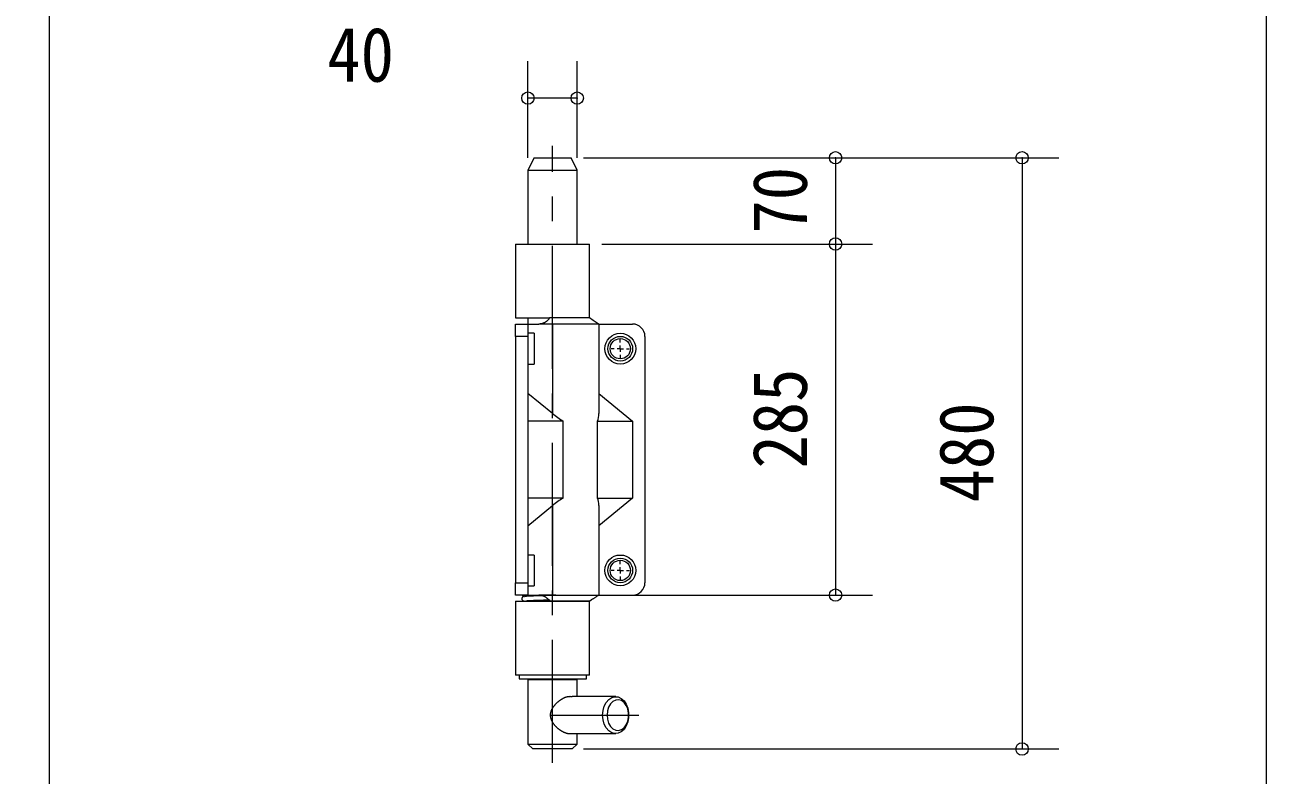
# Model space of a CAD drawing. Units: millimetres at full size, sheet at 1:20. Extents: x -4104 to 3696, y -3386 to 2063.
# Drawn here: x 2688 to 3696, y 125 to 734 of the extents above; entities that cross this region are included whole.
import ezdxf
from ezdxf.enums import TextEntityAlignment as Align

# ---------------------------------------------------------------- set-up
doc = ezdxf.new("R2010")
doc.units = ezdxf.units.MM
doc.header["$LTSCALE"] = 20
doc.header["$PDMODE"] = 32
doc.header["$PDSIZE"] = 10
doc.linetypes.add('CHAIN1', pattern=[8, 5, -1, 1, -1])
for name, color, linetype, lineweight in [('0-0', 7, 'Continuous', 9), ('0-1', 7, 'Continuous', 9), ('0-2', 6, 'Continuous', 9), ('0-5', 7, 'Continuous', 9), ('0-9', 4, 'Continuous', 9), ('0-D', 7, 'Continuous', 9), ('0-E', 4, 'CHAIN1', 9)]:
    doc.layers.add(name, color=color, linetype=linetype, lineweight=lineweight)
doc.styles.add('ＭＳ ゴシック', font='')
doc.styles.get('ＭＳ ゴシック').set_extended_font_data('MS Gothic')

msp = doc.modelspace()

# ---------------------------------------------------------------- linework, layer by layer
at = {"layer": '0-0'}
for p in [(3096.13, 674.4), (3136.13, 674.4), (3345.95, 625.9), (3497.38, 625.9), (3345.95, 555.9), (3345.95, 270.9), (3497.38, 145.9)]:
    msp.add_point(p, dxfattribs=at)
at = {"layer": '0-1', "color": 5}
msp.add_lwpolyline([(3695.67, 2063.48), (3695.67, -3386.39), (-4104.13, -3386.39), (-4104.13, 2063.48)], close=True, dxfattribs=at)
at = {"layer": '0-2'}
for p, q in [((3096.13, 625.9), (3096.13, 704.4)), ((3136.13, 625.9), (3136.13, 704.4)), ((3136.13, 674.4), (3096.13, 674.4)), ((3141.13, 625.9), (3527.38, 625.9)), ((3141.13, 625.9), (3375.95, 625.9)), ((3345.95, 625.9), (3345.95, 555.9)), ((3497.38, 625.9), (3497.38, 145.9)), ((3156.13, 555.9), (3375.95, 555.9)), ((3156.13, 555.9), (3375.95, 555.9)), ((3345.95, 555.9), (3345.95, 270.9)), ((3156.13, 270.9), (3375.95, 270.9)), ((3141.13, 145.9), (3527.38, 145.9))]:
    msp.add_line(p, q, dxfattribs=at)
at = {"layer": '0-5', "color": 1}
for p, q in [((3695.67, 1043.48), (3695.67, -2781.52)), ((2707.67, -2866.52), (2707.67, 958.48))]:
    msp.add_line(p, q, dxfattribs=at)
at = {"layer": '0-9'}
for p, q in [((3116.13, 490.9), (3116.13, 418.26)), ((3096.13, 480.9), (3086.13, 480.9)), ((3116.13, 343.54), (3116.13, 270.9)), ((3086.13, 280.9), (3096.13, 280.9))]:
    msp.add_line(p, q, dxfattribs=at)
for centre in [(3171.13, 470.9), (3171.13, 290.9)]:
    msp.add_circle(centre, 10, dxfattribs=at)
at = {"layer": '0-D'}
for p, q in [((3101.13, 625.9), (3096.13, 615.9)), ((3101.13, 625.9), (3126.74, 625.9)), ((3126.74, 625.9), (3131.13, 625.9)), ((3136.13, 615.9), (3131.13, 625.9)), ((3096.13, 615.9), (3096.13, 555.9)), ((3096.13, 615.9), (3130.28, 615.9)), ((3130.28, 615.9), (3136.13, 615.9)), ((3136.13, 555.9), (3136.13, 615.9)), ((3086.13, 555.9), (3086.13, 495.9)), ((3086.13, 555.9), (3146.13, 555.9)), ((3146.13, 495.62), (3146.13, 555.9)), ((3086.13, 495.9), (3113.63, 495.9)), ((3096.13, 495.9), (3096.13, 490.9)), ((3146.13, 495.9), (3113.63, 495.9)), ((3149.2, 493.86), (3146.13, 495.9)), ((3086.13, 480.9), (3086.13, 490.9)), ((3086.13, 490.9), (3096.13, 490.9)), ((3096.13, 490.9), (3096.13, 480.9)), ((3096.13, 490.9), (3104.97, 490.9)), ((3116.13, 490.9), (3104.97, 490.9)), ((3153.63, 490.9), (3116.13, 490.9)), ((3153.63, 490.9), (3153.63, 418.26)), ((3153.63, 490.9), (3181.13, 490.9)), ((3086.13, 480.9), (3086.13, 280.9)), ((3101.13, 483.4), (3096.13, 483.4)), ((3096.13, 480.9), (3096.13, 280.9)), ((3101.13, 483.4), (3101.13, 458.4)), ((3191.13, 480.9), (3191.13, 280.9)), ((3096.13, 458.4), (3101.13, 458.4)), ((3116.13, 418.26), (3096.13, 434.62)), ((3153.63, 434.62), (3181.13, 412.12)), ((3124.6, 412.12), (3096.13, 412.12)), ((3124.6, 349.68), (3124.6, 412.12)), ((3152.67, 349.68), (3152.67, 412.12)), ((3152.67, 412.12), (3181.13, 412.12)), ((3181.13, 412.12), (3181.13, 349.68)), ((3124.6, 349.68), (3096.13, 349.68)), ((3096.13, 327.18), (3116.13, 343.54)), ((3153.63, 343.54), (3153.63, 270.9)), ((3101.13, 303.4), (3096.13, 303.4)), ((3101.13, 303.4), (3101.13, 290.9)), ((3101.13, 290.9), (3101.13, 278.4)), ((3086.13, 270.9), (3086.13, 280.9)), ((3096.13, 280.9), (3096.13, 270.9)), ((3096.13, 278.4), (3101.13, 278.4)), ((3096.13, 270.9), (3086.13, 270.9)), ((3086.13, 265.9), (3146.13, 265.9)), ((3086.13, 265.9), (3086.13, 205.9)), ((3094.63, 265.91), (3094.57, 265.9)), ((3096.13, 270.9), (3104.97, 270.9)), ((3116.13, 270.9), (3104.97, 270.9)), ((3146.13, 265.9), (3113.63, 265.9)), ((3113.88, 266.76), (3114.09, 266.77)), ((3117.77, 270.89), (3118.11, 270.9)), ((3146.13, 265.9), (3147.86, 267.17)), ((3146.13, 205.9), (3146.13, 265.9)), ((3153.63, 270.9), (3181.13, 270.9)), ((3146.13, 205.9), (3086.13, 205.9)), ((3088.89, 205.9), (3088.89, 202.9)), ((3088.89, 202.9), (3088.91, 202.9)), ((3088.91, 202.9), (3143.63, 202.9)), ((3096.13, 202.4), (3096.13, 149.9)), ((3096.13, 202.4), (3130.28, 202.4)), ((3103.63, 202.9), (3103.63, 202.4)), ((3128.63, 202.4), (3128.63, 202.9)), ((3130.28, 202.4), (3136.13, 202.4)), ((3136.13, 188.4), (3136.13, 202.4)), ((3143.63, 202.9), (3143.63, 205.9)), ((3167.4, 188.4), (3132.05, 188.4)), ((3132.03, 158.4), (3167.4, 158.4)), ((3136.13, 149.9), (3136.13, 158.4)), ((3096.13, 149.9), (3130.28, 149.9)), ((3096.13, 149.9), (3100.13, 145.9)), ((3127.45, 145.9), (3100.13, 145.9)), ((3132.13, 145.9), (3127.45, 145.9)), ((3130.28, 149.9), (3136.13, 149.9)), ((3132.13, 145.9), (3136.13, 149.9))]:
    msp.add_line(p, q, dxfattribs=at)
for points in [[(3113.63, 495.9), (3113.62, 495.87), (3113.6, 495.84), (3113.57, 495.8), (3113.55, 495.76), (3113.52, 495.72), (3113.49, 495.67), (3113.46, 495.61), (3113.42, 495.55), (3113.38, 495.48), (3113.33, 495.41), (3113.28, 495.33), (3113.22, 495.25), (3113.16, 495.16), (3113.1, 495.08), (3113.04, 494.99), (3112.97, 494.9), (3112.91, 494.81), (3112.84, 494.73), (3112.77, 494.63), (3112.69, 494.54), (3112.6, 494.44), (3112.52, 494.33), (3112.42, 494.23), (3112.32, 494.11), (3112.2, 493.99), (3112.09, 493.87), (3111.96, 493.74), (3111.82, 493.61), (3111.67, 493.48), (3111.52, 493.34), (3111.35, 493.19), (3111.17, 493.05), (3110.98, 492.91), (3110.79, 492.76), (3110.58, 492.62), (3110.37, 492.48), (3110.15, 492.35), (3109.94, 492.22), (3109.71, 492.09)], [(3109.71, 492.09), (3109.49, 491.98), (3109.27, 491.87), (3109.05, 491.77), (3108.83, 491.67), (3108.62, 491.59), (3108.41, 491.51), (3108.2, 491.44), (3108, 491.37), (3107.81, 491.31), (3107.62, 491.26), (3107.44, 491.21), (3107.27, 491.17), (3107.1, 491.13), (3106.94, 491.1), (3106.78, 491.07), (3106.62, 491.04), (3106.46, 491.01), (3106.3, 490.99), (3106.15, 490.97), (3106, 490.95), (3105.85, 490.94), (3105.72, 490.93), (3105.6, 490.92), (3105.49, 490.92), (3105.39, 490.91), (3105.3, 490.91), (3105.22, 490.91), (3105.15, 490.91), (3105.09, 490.9), (3105.03, 490.9), (3104.97, 490.9)], [(3153.63, 490.9), (3153.63, 490.91), (3153.62, 490.91), (3153.61, 490.92), (3153.59, 490.93), (3153.58, 490.93), (3153.57, 490.94), (3153.54, 490.96), (3153.5, 490.98), (3153.45, 491.01), (3153.37, 491.06), (3153.25, 491.13), (3153.11, 491.22), (3152.94, 491.32), (3152.75, 491.44), (3152.53, 491.58), (3152.29, 491.73), (3152.04, 491.89), (3151.77, 492.06), (3151.49, 492.23), (3151.2, 492.42), (3150.92, 492.6), (3150.64, 492.79), (3150.37, 492.97), (3150.12, 493.14), (3149.9, 493.29), (3149.71, 493.42), (3149.55, 493.53), (3149.41, 493.63), (3149.28, 493.71), (3149.15, 493.8)], [(3152.67, 349.68), (3181.13, 349.68), (3153.63, 327.18)], [(3092.8, 269.79), (3092.61, 269.73), (3092.43, 269.67), (3092.28, 269.6), (3092.14, 269.53), (3092.02, 269.45), (3091.9, 269.37), (3091.8, 269.29), (3091.71, 269.21), (3091.63, 269.13), (3091.56, 269.04), (3091.49, 268.95), (3091.43, 268.85), (3091.37, 268.75), (3091.31, 268.64), (3091.27, 268.53), (3091.23, 268.41), (3091.2, 268.28), (3091.17, 268.15), (3091.15, 268.02), (3091.14, 267.9), (3091.14, 267.79), (3091.14, 267.68), (3091.15, 267.59), (3091.17, 267.49), (3091.19, 267.4), (3091.23, 267.29), (3091.28, 267.18), (3091.34, 267.05), (3091.41, 266.93), (3091.49, 266.8), (3091.59, 266.68), (3091.7, 266.57), (3091.82, 266.47), (3091.96, 266.38), (3092.11, 266.3), (3092.27, 266.23), (3092.44, 266.17), (3092.62, 266.11), (3092.8, 266.07)], [(3091.42, 270.9), (3091.44, 270.86), (3091.47, 270.82), (3091.5, 270.78), (3091.53, 270.73), (3091.57, 270.67), (3091.62, 270.6), (3091.67, 270.53), (3091.74, 270.45), (3091.81, 270.36), (3091.91, 270.28), (3092.02, 270.19), (3092.14, 270.11), (3092.27, 270.03), (3092.4, 269.96), (3092.53, 269.91), (3092.66, 269.86), (3092.78, 269.83), (3092.88, 269.81), (3092.98, 269.79), (3093.07, 269.78), (3093.15, 269.77), (3093.22, 269.77), (3093.29, 269.76), (3093.35, 269.75), (3093.41, 269.74)], [(3118.64, 270.9), (3118.53, 270.9), (3118.41, 270.9), (3118.25, 270.89), (3118.04, 270.88), (3117.75, 270.88), (3117.38, 270.87), (3116.93, 270.85), (3116.41, 270.84), (3115.81, 270.82), (3115.15, 270.8), (3114.44, 270.78), (3113.67, 270.76), (3112.87, 270.74), (3112.02, 270.72), (3111.15, 270.69), (3110.25, 270.67), (3109.33, 270.64), (3108.39, 270.61), (3107.44, 270.58), (3106.47, 270.55), (3105.51, 270.52), (3104.53, 270.49), (3103.55, 270.46), (3102.57, 270.43), (3101.58, 270.4), (3100.6, 270.36), (3099.63, 270.33), (3098.69, 270.29), (3097.8, 270.25), (3096.97, 270.21), (3096.21, 270.16), (3095.53, 270.11), (3094.93, 270.07), (3094.41, 270.02), (3093.96, 269.97), (3093.59, 269.93), (3093.28, 269.88), (3093.02, 269.84), (3092.8, 269.79)], [(3092.8, 266.07), (3092.97, 266.03), (3093.12, 266), (3093.24, 265.97), (3093.34, 265.95), (3093.43, 265.93), (3093.51, 265.92), (3093.59, 265.9)], [(3093.85, 269.94), (3093.85, 269.94), (3093.85, 269.95), (3093.85, 269.95), (3093.86, 269.96), (3093.86, 269.97), (3093.87, 269.98), (3093.89, 269.99), (3093.95, 270.01), (3094.07, 270.03), (3094.25, 270.05), (3094.53, 270.08), (3094.89, 270.1), (3095.33, 270.13), (3095.86, 270.16), (3096.47, 270.19), (3097.16, 270.23), (3097.92, 270.26), (3098.76, 270.3), (3099.67, 270.34), (3100.65, 270.38), (3101.69, 270.41), (3102.79, 270.45), (3103.93, 270.49), (3105.1, 270.53), (3106.3, 270.57), (3107.5, 270.6), (3108.7, 270.64), (3109.87, 270.67), (3111, 270.7), (3112.05, 270.73), (3113.03, 270.76), (3113.92, 270.79), (3114.72, 270.81), (3115.42, 270.83), (3116.04, 270.84), (3116.57, 270.86), (3117.02, 270.87), (3117.41, 270.88), (3117.77, 270.89)], [(3094.43, 266.15), (3094.44, 266.15), (3094.45, 266.14), (3094.47, 266.14), (3094.49, 266.13), (3094.52, 266.12), (3094.55, 266.11), (3094.61, 266.1), (3094.7, 266.09), (3094.84, 266.08), (3095.04, 266.09), (3095.31, 266.1), (3095.66, 266.12), (3096.06, 266.14), (3096.53, 266.17), (3097.06, 266.2), (3097.64, 266.23), (3098.26, 266.26), (3098.93, 266.29), (3099.65, 266.32), (3100.4, 266.34), (3101.2, 266.37), (3102.03, 266.4), (3102.88, 266.43), (3103.77, 266.46), (3104.68, 266.49), (3105.6, 266.52), (3106.53, 266.55), (3107.45, 266.58), (3108.35, 266.61), (3109.22, 266.63), (3110.04, 266.66), (3110.81, 266.68), (3111.5, 266.7), (3112.12, 266.71), (3112.64, 266.73), (3113.06, 266.74), (3113.39, 266.75), (3113.66, 266.76), (3113.88, 266.76)], [(3113.86, 266.75), (3113.71, 266.74), (3113.56, 266.74), (3113.38, 266.73), (3113.17, 266.73), (3112.91, 266.72), (3112.6, 266.71), (3112.22, 266.7), (3111.79, 266.69), (3111.3, 266.68), (3110.75, 266.66), (3110.14, 266.64), (3109.47, 266.62), (3108.75, 266.6), (3107.99, 266.58), (3107.2, 266.56), (3106.37, 266.53), (3105.53, 266.51), (3104.67, 266.48), (3103.81, 266.45), (3102.96, 266.42), (3102.13, 266.39), (3101.32, 266.36), (3100.54, 266.33), (3099.8, 266.3), (3099.09, 266.28), (3098.43, 266.25), (3097.83, 266.23), (3097.27, 266.21), (3096.77, 266.19), (3096.34, 266.16), (3095.97, 266.13), (3095.66, 266.09), (3095.4, 266.06), (3095.19, 266.02), (3095.02, 265.99), (3094.89, 265.96), (3094.79, 265.94), (3094.7, 265.93), (3094.63, 265.91)], [(3104.97, 270.9), (3105, 270.9), (3105.03, 270.9), (3105.06, 270.9), (3105.1, 270.9), (3105.14, 270.9), (3105.18, 270.9), (3105.23, 270.9), (3105.28, 270.9), (3105.34, 270.9), (3105.41, 270.89), (3105.48, 270.89), (3105.56, 270.89), (3105.64, 270.88), (3105.72, 270.87), (3105.8, 270.87), (3105.88, 270.86), (3105.97, 270.85), (3106.05, 270.84), (3106.14, 270.83), (3106.23, 270.82), (3106.33, 270.81), (3106.43, 270.79), (3106.54, 270.78), (3106.65, 270.76), (3106.76, 270.74), (3106.88, 270.72), (3107.01, 270.69), (3107.15, 270.66), (3107.29, 270.63), (3107.45, 270.59), (3107.62, 270.55), (3107.8, 270.49), (3107.99, 270.44), (3108.19, 270.37), (3108.39, 270.3), (3108.6, 270.22), (3108.81, 270.14), (3109.03, 270.04), (3109.25, 269.94)], [(3109.25, 269.94), (3109.47, 269.84), (3109.7, 269.72), (3109.92, 269.6), (3110.14, 269.47), (3110.36, 269.33), (3110.57, 269.19), (3110.77, 269.05), (3110.97, 268.9), (3111.17, 268.76), (3111.35, 268.6), (3111.53, 268.45), (3111.71, 268.3), (3111.88, 268.14), (3112.04, 267.98), (3112.2, 267.82), (3112.35, 267.65), (3112.5, 267.49), (3112.64, 267.32), (3112.78, 267.16), (3112.9, 267), (3113.02, 266.85), (3113.12, 266.71), (3113.21, 266.58), (3113.28, 266.46), (3113.35, 266.36), (3113.41, 266.26), (3113.47, 266.17), (3113.51, 266.1), (3113.56, 266.03), (3113.6, 265.96), (3113.63, 265.9)], [(3116.13, 270.9), (3117.12, 270.9), (3118.1, 270.9), (3119.08, 270.9), (3120.06, 270.9), (3121.04, 270.9), (3122.03, 270.9), (3123.05, 270.9), (3124.14, 270.9), (3125.32, 270.9), (3126.64, 270.9), (3128.11, 270.9), (3129.68, 270.9), (3131.26, 270.9), (3132.79, 270.9), (3134.2, 270.9), (3135.44, 270.9), (3136.54, 270.9), (3137.56, 270.9), (3138.58, 270.9), (3139.64, 270.9), (3140.8, 270.9), (3142.01, 270.9), (3143.23, 270.9), (3144.38, 270.9), (3145.43, 270.9), (3146.32, 270.9), (3147.09, 270.9), (3147.78, 270.9), (3148.42, 270.9), (3149.06, 270.9), (3149.73, 270.9), (3150.41, 270.9), (3151.07, 270.9), (3151.67, 270.9), (3152.2, 270.9), (3152.62, 270.9), (3152.94, 270.9), (3153.18, 270.9), (3153.35, 270.9)], [(3147.24, 266.72), (3147.5, 266.89), (3147.76, 267.07), (3148.04, 267.26), (3148.34, 267.47), (3148.66, 267.69), (3149.02, 267.93), (3149.4, 268.19), (3149.8, 268.46), (3150.21, 268.74), (3150.62, 269.01), (3151.03, 269.27), (3151.42, 269.52), (3151.79, 269.76), (3152.13, 269.97), (3152.43, 270.16), (3152.7, 270.33), (3152.92, 270.46), (3153.1, 270.58), (3153.25, 270.67), (3153.36, 270.74), (3153.45, 270.79), (3153.5, 270.82), (3153.54, 270.85), (3153.56, 270.86), (3153.58, 270.87), (3153.59, 270.88), (3153.6, 270.88), (3153.62, 270.89), (3153.63, 270.9), (3153.63, 270.9)], [(3153.35, 270.9), (3153.47, 270.9), (3153.55, 270.9), (3153.6, 270.9), (3153.62, 270.9), (3153.63, 270.9), (3153.63, 270.9)], [(3114.5, 173.4), (3114.5, 173.47), (3114.51, 173.55), (3114.51, 173.63), (3114.51, 173.74), (3114.52, 173.86), (3114.52, 174.02), (3114.53, 174.2), (3114.54, 174.4), (3114.56, 174.62), (3114.59, 174.86), (3114.63, 175.11), (3114.68, 175.37), (3114.74, 175.64), (3114.81, 175.91), (3114.89, 176.19), (3114.97, 176.47), (3115.07, 176.75), (3115.17, 177.04), (3115.28, 177.32), (3115.4, 177.61), (3115.52, 177.9), (3115.65, 178.19), (3115.8, 178.48), (3115.95, 178.78), (3116.11, 179.07), (3116.27, 179.36), (3116.45, 179.65), (3116.63, 179.94), (3116.83, 180.23), (3117.02, 180.51), (3117.23, 180.78), (3117.44, 181.06), (3117.65, 181.33), (3117.87, 181.59), (3118.1, 181.86), (3118.32, 182.12), (3118.56, 182.38), (3118.79, 182.63), (3119.03, 182.89)], [(3119.03, 182.89), (3119.28, 183.13), (3119.52, 183.38), (3119.78, 183.62), (3120.03, 183.85), (3120.29, 184.08), (3120.55, 184.31), (3120.82, 184.52), (3121.08, 184.74), (3121.35, 184.95), (3121.62, 185.15), (3121.89, 185.35), (3122.16, 185.54), (3122.43, 185.73), (3122.7, 185.92), (3122.97, 186.1), (3123.24, 186.27), (3123.52, 186.44), (3123.79, 186.6), (3124.07, 186.76), (3124.34, 186.91), (3124.61, 187.05), (3124.88, 187.18), (3125.15, 187.31), (3125.41, 187.43), (3125.67, 187.55), (3125.93, 187.66), (3126.18, 187.76), (3126.43, 187.86), (3126.67, 187.95), (3126.91, 188.04), (3127.15, 188.12), (3127.39, 188.19), (3127.62, 188.26), (3127.85, 188.32), (3128.07, 188.38), (3128.3, 188.43), (3128.52, 188.47), (3128.74, 188.51), (3128.96, 188.55)], [(3128.96, 188.55), (3129.18, 188.57), (3129.39, 188.6), (3129.6, 188.62), (3129.81, 188.64), (3130.02, 188.65), (3130.22, 188.65), (3130.42, 188.66), (3130.61, 188.65), (3130.79, 188.65), (3130.97, 188.63), (3131.13, 188.62), (3131.28, 188.59), (3131.42, 188.57), (3131.55, 188.54), (3131.66, 188.51), (3131.76, 188.49), (3131.84, 188.46), (3131.9, 188.45), (3131.95, 188.43), (3131.99, 188.42), (3132.02, 188.41), (3132.05, 188.4)], [(3116.79, 166.65), (3116.61, 166.91), (3116.44, 167.17), (3116.28, 167.44), (3116.12, 167.7), (3115.97, 167.97), (3115.83, 168.23), (3115.7, 168.5), (3115.58, 168.77), (3115.46, 169.03), (3115.35, 169.29), (3115.25, 169.55), (3115.15, 169.81), (3115.07, 170.06), (3114.99, 170.31), (3114.91, 170.55), (3114.84, 170.8), (3114.78, 171.03), (3114.72, 171.27), (3114.67, 171.5), (3114.63, 171.73), (3114.59, 171.95), (3114.57, 172.16), (3114.55, 172.36), (3114.53, 172.55), (3114.52, 172.72), (3114.52, 172.87), (3114.51, 173), (3114.51, 173.11), (3114.51, 173.2), (3114.5, 173.28), (3114.5, 173.34), (3114.5, 173.4)], [(3126.05, 159.09), (3125.82, 159.18), (3125.6, 159.28), (3125.37, 159.39), (3125.13, 159.5), (3124.9, 159.62), (3124.66, 159.74), (3124.43, 159.86), (3124.19, 159.99), (3123.95, 160.12), (3123.7, 160.26), (3123.46, 160.4), (3123.22, 160.55), (3122.97, 160.7), (3122.73, 160.86), (3122.48, 161.03), (3122.24, 161.2), (3121.99, 161.37), (3121.75, 161.56), (3121.5, 161.75), (3121.25, 161.94), (3121, 162.14), (3120.74, 162.35), (3120.48, 162.57), (3120.22, 162.79), (3119.97, 163.02), (3119.71, 163.25), (3119.45, 163.5), (3119.19, 163.75), (3118.94, 164), (3118.7, 164.26), (3118.46, 164.52), (3118.22, 164.79), (3118, 165.06), (3117.78, 165.32), (3117.56, 165.59), (3117.36, 165.86), (3117.16, 166.12), (3116.97, 166.39), (3116.79, 166.65)], [(3132.03, 158.4), (3132.02, 158.4), (3132, 158.39), (3131.99, 158.39), (3131.97, 158.38), (3131.95, 158.37), (3131.91, 158.35), (3131.87, 158.34), (3131.82, 158.32), (3131.76, 158.3), (3131.68, 158.28), (3131.6, 158.27), (3131.5, 158.25), (3131.39, 158.23), (3131.27, 158.22), (3131.13, 158.2), (3130.97, 158.19), (3130.8, 158.17), (3130.61, 158.16), (3130.42, 158.15), (3130.22, 158.15), (3130.02, 158.15), (3129.81, 158.16), (3129.6, 158.17), (3129.38, 158.2), (3129.17, 158.22), (3128.95, 158.26), (3128.73, 158.29), (3128.51, 158.34), (3128.29, 158.38), (3128.06, 158.44), (3127.84, 158.49), (3127.62, 158.55), (3127.4, 158.61), (3127.18, 158.68), (3126.95, 158.75), (3126.73, 158.83), (3126.5, 158.91), (3126.28, 159), (3126.05, 159.09)]]:
    msp.add_lwpolyline(points, dxfattribs=at)
for points in [[(3156.79, 173.4), (3157.13, 177.13), (3158.11, 180.63), (3159.67, 183.67), (3161.72, 186.07), (3164.12, 187.67), (3166.73, 188.37), (3169.39, 188.14), (3171.92, 186.97), (3174.16, 184.96), (3175.98, 182.22), (3177.26, 178.92), (3177.92, 175.28), (3177.92, 171.52), (3177.26, 167.88), (3175.98, 164.58), (3174.16, 161.84), (3171.92, 159.83), (3169.39, 158.67), (3166.73, 158.43), (3164.12, 159.14), (3161.72, 160.74), (3159.67, 163.13), (3158.11, 166.18), (3157.13, 169.67)], [(3160.33, 173.4), (3160.66, 170.03), (3161.62, 166.91), (3163.13, 164.27), (3165.1, 162.3), (3167.37, 161.16), (3169.77, 160.93), (3172.13, 161.62), (3174.26, 163.19), (3176.02, 165.51), (3177.27, 168.42), (3177.92, 171.7), (3177.92, 175.1), (3177.27, 178.38), (3176.02, 181.29), (3174.26, 183.61), (3172.13, 185.18), (3169.77, 185.87), (3167.37, 185.64), (3165.1, 184.5), (3163.13, 182.54), (3161.62, 179.9), (3160.66, 176.77)]]:
    msp.add_lwpolyline(points, close=True, dxfattribs=at)
for centre, radius in [((3171.13, 470.9), 12.5), ((3171.13, 470.9), 8.25), ((3171.13, 290.9), 12.5), ((3171.13, 290.9), 8.25)]:
    msp.add_circle(centre, radius, dxfattribs=at)
for centre, start, end in [((3181.13, 480.9), 0, 90), ((3181.13, 280.9), 270, 0)]:
    msp.add_arc(centre, 10, start, end, dxfattribs=at)
for centre, major_axis, start_param, end_param in [((3116.13, 448.94), (-33.52, 41.18), 2.0354331, 2.2632324), ((3116.13, 448.94), (-33.52, 41.18), 3.37843, 3.6062294), ((3116.13, 312.86), (33.52, 41.18), 0.8783603, 1.1061596), ((3116.13, 312.86), (33.52, 41.18), 5.8185486, 6.0463479)]:
    msp.add_ellipse(centre, major_axis=major_axis, ratio=0.408079, start_param=start_param, end_param=end_param, dxfattribs=at)
at = {"layer": '0-E'}
for p, q in [((3116.13, 134.55), (3116.13, 635.52)), ((3171.13, 475.9), (3171.13, 478.4)), ((3166.13, 470.9), (3163.63, 470.9)), ((3171.13, 470.9), (3168.63, 470.9)), ((3171.13, 470.9), (3171.13, 473.4)), ((3171.13, 470.9), (3171.13, 468.4)), ((3171.13, 470.9), (3173.63, 470.9)), ((3171.13, 465.9), (3171.13, 463.4)), ((3176.13, 470.9), (3178.63, 470.9)), ((3171.13, 295.9), (3171.13, 298.4)), ((3171.13, 290.9), (3171.13, 293.4)), ((3166.13, 290.9), (3163.63, 290.9)), ((3171.13, 290.9), (3168.63, 290.9)), ((3171.13, 290.9), (3171.13, 288.4)), ((3171.13, 290.9), (3173.63, 290.9)), ((3171.13, 285.9), (3171.13, 283.4)), ((3176.13, 290.9), (3178.63, 290.9)), ((3114.97, 173.4), (3186.24, 173.4))]:
    msp.add_line(p, q, dxfattribs=at)

# ---------------------------------------------------------------- texts
at = {"layer": '0-2', "color": 7, "style": 'ＭＳ ゴシック', "width": 0.9}
msp.add_text('40', height=44.21, dxfattribs=at).set_placement((2933.16, 674.4), align=Align.BOTTOM_LEFT)
for s, p in [('70', (3335.95, 564.36)), ('285', (3335.95, 373.55)), ('480', (3487.38, 346.05))]:
    msp.add_text(s, height=44.21, rotation=90, dxfattribs=at).set_placement(p, align=Align.BOTTOM_LEFT)

doc.saveas('drawing.dxf')
